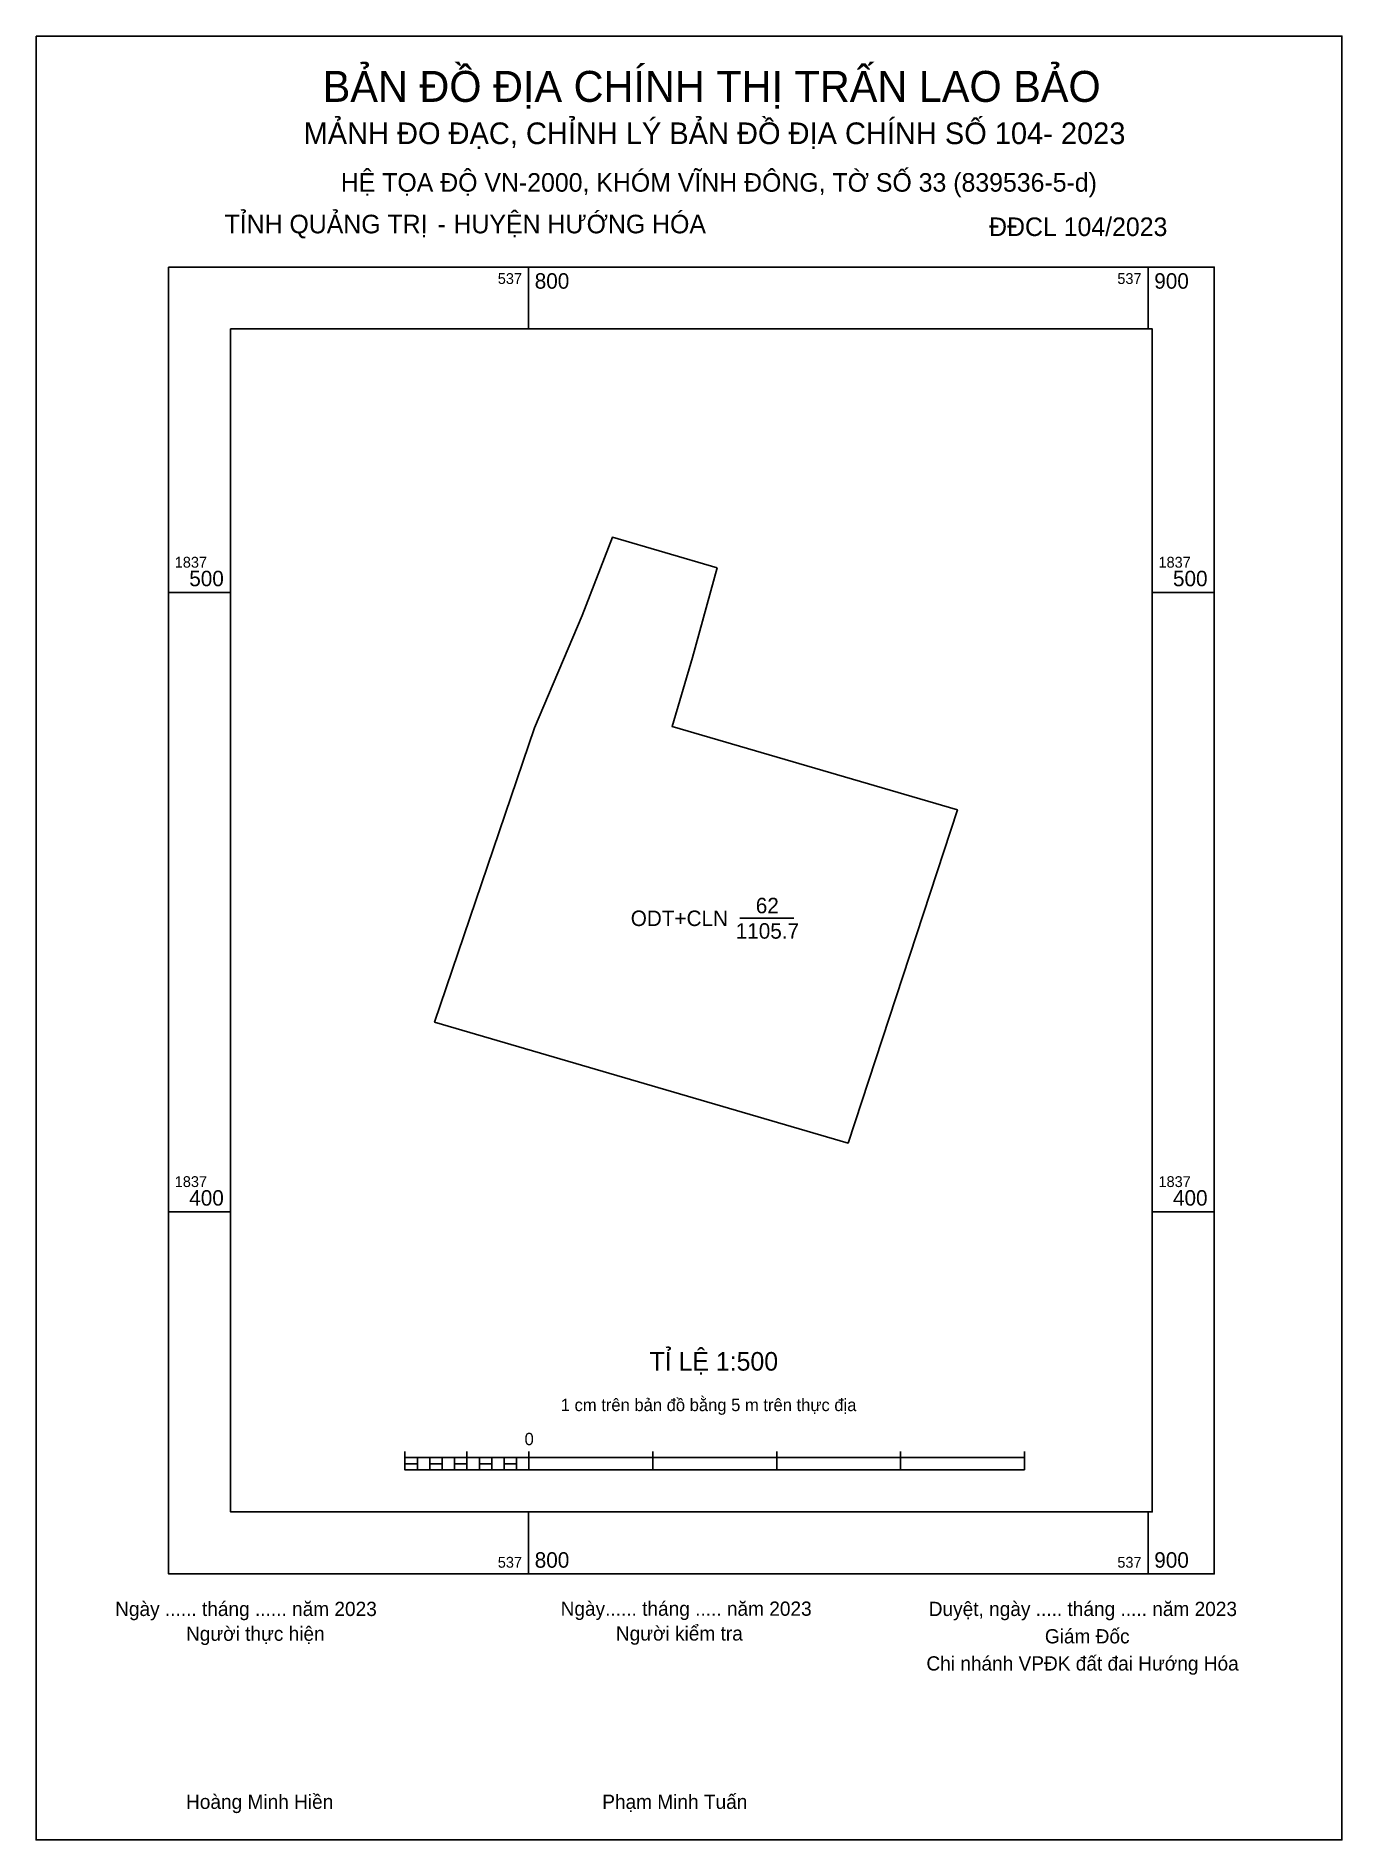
# Model space of a CAD drawing. Extents: x 537773 to 537879, y 1837373 to 1837519.
import ezdxf

# ---------------------------------------------------------------- set-up
doc = ezdxf.new("R2010")
doc.units = 0
for name, color, linetype in [('2025 - NGHIA TRANG', 7, 'Continuous'), ('2035 - GD DT', 7, 'Continuous'), ('D2', 7, 'Continuous'), ('HT - CQ DT', 7, 'Continuous'), ('HT - TDTT DVO', 7, 'Continuous'), ('HT - TON GIAO', 7, 'Continuous'), ('KHUNG500', 7, 'Continuous'), ('NHT', 7, 'Continuous')]:
    doc.layers.add(name, color=color, linetype=linetype)

msp = doc.modelspace()

# ---------------------------------------------------------------- linework, layer by layer
at = {"layer": '2025 - NGHIA TRANG'}
msp.add_lwpolyline([(537788.94, 1837495.22), (537863.33, 1837495.22), (537863.33, 1837399.72), (537788.94, 1837399.72)], close=True, dxfattribs=at)
at = {"layer": '2035 - GD DT'}
for p, q in [((537773.25, 1837516.36), (537773.25, 1837518.86)), ((537773.25, 1837518.86), (537775.75, 1837518.86)), ((537773.25, 1837516.36), (537773.25, 1837518.86)), ((537773.25, 1837518.86), (537775.75, 1837518.86)), ((537876.13, 1837518.86), (537878.63, 1837518.86)), ((537876.13, 1837518.86), (537878.63, 1837518.86)), ((537878.63, 1837518.86), (537878.63, 1837516.36)), ((537878.63, 1837518.86), (537878.63, 1837516.36)), ((537773.25, 1837516.36), (537773.25, 1837516.36)), ((537773.25, 1837516.36), (537773.25, 1837516.36)), ((537812.99, 1837500.22), (537812.99, 1837495.22)), ((537862.99, 1837500.22), (537862.99, 1837495.22)), ((537783.94, 1837473.95), (537788.94, 1837473.95)), ((537863.33, 1837473.95), (537868.33, 1837473.95)), ((537783.94, 1837423.95), (537788.94, 1837423.95)), ((537863.33, 1837423.95), (537868.33, 1837423.95)), ((537803.02, 1837404.61), (537803.02, 1837403.11)), ((537803.02, 1837404.11), (537853.02, 1837404.11)), ((537804.02, 1837404.11), (537804.02, 1837403.11)), ((537805.02, 1837404.11), (537805.02, 1837403.11)), ((537806.02, 1837404.11), (537806.02, 1837403.11)), ((537807.02, 1837404.11), (537807.02, 1837403.11)), ((537808.02, 1837404.61), (537808.02, 1837403.11)), ((537808.02, 1837404.11), (537808.02, 1837403.11)), ((537809.02, 1837404.11), (537809.02, 1837403.11)), ((537810.02, 1837404.11), (537810.02, 1837403.11)), ((537811.02, 1837404.11), (537811.02, 1837403.11)), ((537812.02, 1837404.11), (537812.02, 1837403.11)), ((537813.02, 1837404.61), (537813.02, 1837403.11)), ((537813.02, 1837404.11), (537813.02, 1837403.11)), ((537823.02, 1837404.61), (537823.02, 1837403.11)), ((537833.02, 1837404.61), (537833.02, 1837403.11)), ((537843.02, 1837404.61), (537843.02, 1837403.11)), ((537853.02, 1837404.61), (537853.02, 1837403.11)), ((537803.02, 1837403.11), (537853.02, 1837403.11)), ((537812.99, 1837399.72), (537812.99, 1837394.72)), ((537862.99, 1837399.72), (537862.99, 1837394.72)), ((537773.25, 1837373.25), (537773.25, 1837375.75)), ((537773.25, 1837373.25), (537773.25, 1837375.75)), ((537878.63, 1837375.75), (537878.63, 1837373.25)), ((537878.63, 1837375.75), (537878.63, 1837373.25)), ((537775.75, 1837373.25), (537773.25, 1837373.25)), ((537775.75, 1837373.25), (537773.25, 1837373.25)), ((537878.63, 1837373.25), (537876.13, 1837373.25)), ((537878.63, 1837373.25), (537876.13, 1837373.25))]:
    msp.add_line(p, q, dxfattribs=at)
for points in [[(537783.94, 1837500.22), (537783.94, 1837394.72), (537868.33, 1837394.72), (537868.33, 1837500.22)], [(537803.02, 1837403.61), (537804.02, 1837403.61), (537804.02, 1837403.11), (537803.02, 1837403.11)], [(537803.02, 1837403.61), (537804.02, 1837403.61), (537804.02, 1837403.11), (537803.02, 1837403.11)], [(537805.02, 1837403.61), (537806.02, 1837403.61), (537806.02, 1837403.11), (537805.02, 1837403.11)], [(537807.02, 1837403.61), (537808.02, 1837403.61), (537808.02, 1837403.11), (537807.02, 1837403.11)], [(537809.02, 1837403.61), (537810.02, 1837403.61), (537810.02, 1837403.11), (537809.02, 1837403.11)], [(537811.02, 1837403.61), (537812.02, 1837403.61), (537812.02, 1837403.11), (537811.02, 1837403.11)]]:
    msp.add_lwpolyline(points, close=True, dxfattribs=at)
at = {"layer": 'D2'}
for p, q in [((537773.25, 1837518.86), (537773.25, 1837518.86)), ((537878.63, 1837373.25), (537878.63, 1837373.25))]:
    msp.add_line(p, q, dxfattribs=at)
at = {"layer": 'HT - TDTT DVO'}
msp.add_lwpolyline([(537828.21, 1837475.93), (537826.23, 1837468.7), (537824.57, 1837463.14), (537847.6, 1837456.4), (537838.78, 1837429.5), (537805.41, 1837439.26), (537813.48, 1837463.01), (537817.33, 1837472.08), (537819.76, 1837478.41)], close=True, dxfattribs=at)
at = {"layer": 'HT - TON GIAO'}
msp.add_line((537830.04, 1837447.65), (537834.39, 1837447.65), dxfattribs=at)
at = {"layer": 'NHT'}
msp.add_lwpolyline([(537773.25, 1837518.86), (537878.63, 1837518.86), (537878.63, 1837373.25), (537773.25, 1837373.25)], close=True, dxfattribs=at)

# ---------------------------------------------------------------- texts
at = {"layer": '2035 - GD DT'}
for s, height, p in [('BẢN ĐỒ ĐỊA CHÍNH THỊ TRẤN LAO BẢO', 2.5, (537796.38, 1837513.55)), ('MẢNH ĐO ĐẠC, CHỈNH LÝ BẢN ĐỒ ÐỊA CHÍNH SỐ 104- 2023', 1.75, (537794.84, 1837510.14)), ('TỈNH QUẢNG TRỊ', 1.5, (537788.46, 1837502.94)), (' HUYỆN HƯỚNG HÓA', 1.5, (537806.38, 1837502.94)), ('ĐĐCL 104/2023', 1.5, (537850.16, 1837502.72)), ('-', 1.5, (537805.65, 1837502.94)), ('537', 0.875, (537810.51, 1837498.85)), ('800', 1.25, (537813.49, 1837498.47)), ('537', 0.875, (537860.51, 1837498.85)), ('900', 1.25, (537863.49, 1837498.47)), ('1837', 0.875, (537784.44, 1837475.95)), ('1837', 0.875, (537863.83, 1837475.95)), ('500', 1.25, (537785.61, 1837474.45)), ('500', 1.25, (537865, 1837474.45)), ('1837', 0.875, (537784.44, 1837425.95)), ('400', 1.25, (537785.61, 1837424.45)), ('1837', 0.875, (537863.83, 1837425.95)), ('400', 1.25, (537865, 1837424.45)), ('1 cm trên bản đồ bằng 5 m trên thực địa', 1, (537815.59, 1837407.86)), ('0', 1, (537812.67, 1837405.11)), ('537', 0.875, (537810.51, 1837395.22)), ('800', 1.25, (537813.49, 1837395.22)), ('537', 0.875, (537860.51, 1837395.22)), ('900', 1.25, (537863.49, 1837395.22)), ('Ngày ...... tháng ...... năm 2023', 1.15, (537779.63, 1837391.32)), ('Ngày...... tháng ..... năm 2023', 1.15, (537815.58, 1837391.34)), ('Duyệt, ngày ..... tháng ..... năm 2023', 1.15, (537845.29, 1837391.32)), ('Người kiểm tra', 1.15, (537820.04, 1837389.34)), ('Người thực hiện', 1.15, (537785.35, 1837389.32)), ('Giám Đốc', 1.15, (537854.66, 1837389.11)), ('Chi nhánh VPĐK đất đai Hướng Hóa', 1.15, (537845.1, 1837386.92)), ('Hoàng Minh Hiền', 1.15, (537785.35, 1837375.75)), ('Phạm Minh Tuấn', 1.15, (537818.94, 1837375.75))]:
    msp.add_text(s, height=height, dxfattribs=at).set_placement(p)
at = {"layer": 'HT - CQ DT'}
for s, p in [('HỆ TỌA ÐỘ VN-2000, KHÓM VĨNH ĐÔNG, TỜ SỐ 33 (839536-5-d)', (537797.84, 1837506.3)), ('TỈ LỆ 1:500', (537822.76, 1837411.13))]:
    msp.add_text(s, height=1.5, dxfattribs=at).set_placement(p)
at = {"layer": 'KHUNG500'}
for s, p in [('62', (537831.33, 1837448.05)), ('ODT+CLN', (537821.24, 1837447.02)), ('1105.7', (537829.71, 1837446))]:
    msp.add_text(s, height=1.25, dxfattribs=at).set_placement(p)

doc.saveas('drawing.dxf')
